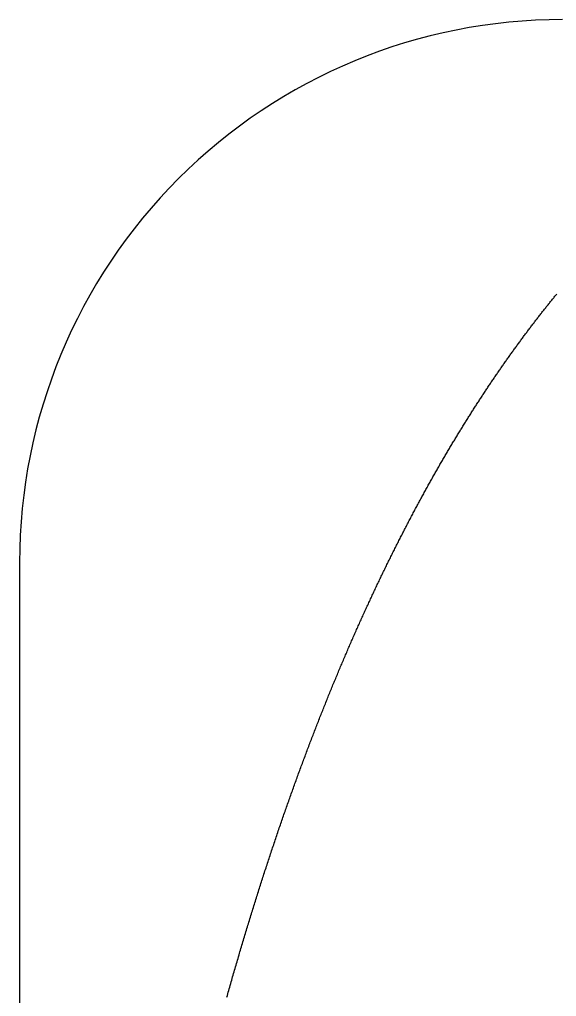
# Model space of a CAD drawing. Extents: x -14 to 315, y -179 to 16.
# Drawn here: x -14.25 to -2.38, y -5.61 to 16 of the extents above; entities that cross this region are included whole.
import ezdxf

# ---------------------------------------------------------------- set-up
doc = ezdxf.new("R2010")
doc.units = 0
doc.layers.add('BLACK', color=7, linetype='CONTINUOUS')

msp = doc.modelspace()

# ---------------------------------------------------------------- linework, layer by layer
at = {"layer": 'BLACK', "linetype": 'CONTINUOUS'}
for p, q in [((-2.554974, 9.711144), (-2.541374, 9.7281)), ((-2.541374, 9.7281), (-2.527777, 9.745019)), ((-2.527777, 9.745019), (-2.514171, 9.761919)), ((-2.514171, 9.761919), (-2.500568, 9.778783)), ((-2.500568, 9.778783), (-2.486955, 9.795627)), ((-2.486955, 9.795627), (-2.473345, 9.812435)), ((-2.473345, 9.812435), (-2.459725, 9.829224)), ((-2.459725, 9.829224), (-2.446109, 9.845977)), ((-2.446109, 9.845977), (-2.432482, 9.86271)), ((-2.432482, 9.86271), (-2.418859, 9.879408)), ((-2.418859, 9.879408), (-2.405226, 9.896086)), ((-2.405226, 9.896086), (-2.391597, 9.912729)), ((-2.391597, 9.912729), (-2.377957, 9.929351)), ((-2.717874, 9.505545), (-2.704314, 9.522837)), ((-2.704314, 9.522837), (-2.690757, 9.540092)), ((-2.690757, 9.540092), (-2.67719, 9.557328)), ((-2.67719, 9.557328), (-2.663627, 9.574527)), ((-2.663627, 9.574527), (-2.650054, 9.591706)), ((-2.650054, 9.591706), (-2.636484, 9.608849)), ((-2.636484, 9.608849), (-2.622904, 9.625973)), ((-2.622904, 9.625973), (-2.609327, 9.643059)), ((-2.609327, 9.643059), (-2.59574, 9.660127)), ((-2.59574, 9.660127), (-2.582157, 9.677158)), ((-2.582157, 9.677158), (-2.568564, 9.694169)), ((-2.568564, 9.694169), (-2.554974, 9.711144)), ((-2.893802, 9.278234), (-2.880293, 9.295886)), ((-2.880293, 9.295886), (-2.866773, 9.313518)), ((-2.866773, 9.313518), (-2.853256, 9.331113)), ((-2.853256, 9.331113), (-2.83973, 9.348688)), ((-2.83973, 9.348688), (-2.826207, 9.366226)), ((-2.826207, 9.366226), (-2.812674, 9.383745)), ((-2.812674, 9.383745), (-2.799144, 9.401226)), ((-2.799144, 9.401226), (-2.785604, 9.418688)), ((-2.785604, 9.418688), (-2.772067, 9.436112)), ((-2.772067, 9.436112), (-2.75852, 9.453517)), ((-2.75852, 9.453517), (-2.744977, 9.470885)), ((-2.744977, 9.470885), (-2.731424, 9.488234)), ((-2.731424, 9.488234), (-2.717874, 9.505545)), ((-3.055695, 9.064123), (-3.042226, 9.082119)), ((-3.042226, 9.082119), (-3.028747, 9.100095)), ((-3.028747, 9.100095), (-3.015271, 9.118034)), ((-3.015271, 9.118034), (-3.001785, 9.135953)), ((-3.001785, 9.135953), (-2.988303, 9.153834)), ((-2.988303, 9.153834), (-2.97481, 9.171695)), ((-2.97481, 9.171695), (-2.961321, 9.189519)), ((-2.961321, 9.189519), (-2.947821, 9.207322)), ((-2.947821, 9.207322), (-2.934325, 9.225089)), ((-2.934325, 9.225089), (-2.920818, 9.242835)), ((-2.920818, 9.242835), (-2.907315, 9.260544)), ((-2.907315, 9.260544), (-2.893802, 9.278234)), ((-3.217098, 8.845853), (-3.20367, 8.864197)), ((-3.20367, 8.864197), (-3.190232, 8.882522)), ((-3.190232, 8.882522), (-3.176797, 8.900808)), ((-3.176797, 8.900808), (-3.163352, 8.919074)), ((-3.163352, 8.919074), (-3.14991, 8.937302)), ((-3.14991, 8.937302), (-3.136458, 8.95551)), ((-3.136458, 8.95551), (-3.12301, 8.97368)), ((-3.12301, 8.97368), (-3.109551, 8.99183)), ((-3.109551, 8.99183), (-3.096096, 9.009942)), ((-3.096096, 9.009942), (-3.08263, 9.028034)), ((-3.08263, 9.028034), (-3.069168, 9.046088)), ((-3.069168, 9.046088), (-3.055695, 9.064123)), ((-3.364619, 8.642073), (-3.351222, 8.66075)), ((-3.351222, 8.66075), (-3.337829, 8.679387)), ((-3.337829, 8.679387), (-3.324425, 8.698005)), ((-3.324425, 8.698005), (-3.311025, 8.716584)), ((-3.311025, 8.716584), (-3.297614, 8.735143)), ((-3.297614, 8.735143), (-3.284207, 8.753663)), ((-3.284207, 8.753663), (-3.270789, 8.772163)), ((-3.270789, 8.772163), (-3.257375, 8.790625)), ((-3.257375, 8.790625), (-3.243951, 8.809067)), ((-3.243951, 8.809067), (-3.23053, 8.827469)), ((-3.23053, 8.827469), (-3.217098, 8.845853)), ((-3.525068, 8.415697), (-3.511713, 8.434731)), ((-3.511713, 8.434731), (-3.498361, 8.453724)), ((-3.498361, 8.453724), (-3.484999, 8.472697)), ((-3.484999, 8.472697), (-3.471641, 8.491631)), ((-3.471641, 8.491631), (-3.458272, 8.510545)), ((-3.458272, 8.510545), (-3.444907, 8.52942)), ((-3.444907, 8.52942), (-3.431531, 8.548274)), ((-3.431531, 8.548274), (-3.418158, 8.567089)), ((-3.418158, 8.567089), (-3.404775, 8.585884)), ((-3.404775, 8.585884), (-3.391396, 8.60464)), ((-3.391396, 8.60464), (-3.378006, 8.623376)), ((-3.378006, 8.623376), (-3.364619, 8.642073)), ((-3.671697, 8.204416), (-3.658388, 8.223769)), ((-3.658388, 8.223769), (-3.645068, 8.243102)), ((-3.645068, 8.243102), (-3.631752, 8.262395)), ((-3.631752, 8.262395), (-3.618426, 8.281668)), ((-3.618426, 8.281668), (-3.605102, 8.300901)), ((-3.605102, 8.300901), (-3.591769, 8.320113)), ((-3.591769, 8.320113), (-3.578438, 8.339286)), ((-3.578438, 8.339286), (-3.565097, 8.358439)), ((-3.565097, 8.358439), (-3.55176, 8.377552)), ((-3.55176, 8.377552), (-3.538412, 8.396644)), ((-3.538412, 8.396644), (-3.525068, 8.415697)), ((-3.817903, 7.989473), (-3.804626, 8.00917)), ((-3.804626, 8.00917), (-3.791353, 8.028826)), ((-3.791353, 8.028826), (-3.778069, 8.048462)), ((-3.778069, 8.048462), (-3.764788, 8.068057)), ((-3.764788, 8.068057), (-3.751497, 8.087632)), ((-3.751497, 8.087632), (-3.73821, 8.107167)), ((-3.73821, 8.107167), (-3.724912, 8.126681)), ((-3.724912, 8.126681), (-3.711617, 8.146155)), ((-3.711617, 8.146155), (-3.698311, 8.165609)), ((-3.698311, 8.165609), (-3.68501, 8.185022)), ((-3.68501, 8.185022), (-3.671697, 8.204416)), ((-3.963665, 7.770851), (-3.950435, 7.790875)), ((-3.950435, 7.790875), (-3.937195, 7.810878)), ((-3.937195, 7.810878), (-3.923958, 7.83084)), ((-3.923958, 7.83084), (-3.91071, 7.850781)), ((-3.91071, 7.850781), (-3.897466, 7.870682)), ((-3.897466, 7.870682), (-3.884211, 7.890562)), ((-3.884211, 7.890562), (-3.870959, 7.910401)), ((-3.870959, 7.910401), (-3.857697, 7.93022)), ((-3.857697, 7.93022), (-3.844438, 7.949998)), ((-3.844438, 7.949998), (-3.831169, 7.969756)), ((-3.831169, 7.969756), (-3.817903, 7.989473)), ((-4.108992, 7.548491), (-4.095796, 7.568866)), ((-4.095796, 7.568866), (-4.082603, 7.589198)), ((-4.082603, 7.589198), (-4.069399, 7.609511)), ((-4.069399, 7.609511), (-4.056199, 7.629781)), ((-4.056199, 7.629781), (-4.042987, 7.650032)), ((-4.042987, 7.650032), (-4.02978, 7.67024)), ((-4.02978, 7.67024), (-4.016561, 7.690429)), ((-4.016561, 7.690429), (-4.003346, 7.710575)), ((-4.003346, 7.710575), (-3.99012, 7.730702)), ((-3.99012, 7.730702), (-3.976898, 7.750787)), ((-3.976898, 7.750787), (-3.963665, 7.770851)), ((-4.240716, 7.343083), (-4.227557, 7.36377)), ((-4.227557, 7.36377), (-4.214401, 7.384415)), ((-4.214401, 7.384415), (-4.201234, 7.405039)), ((-4.201234, 7.405039), (-4.188071, 7.425621)), ((-4.188071, 7.425621), (-4.174897, 7.446183)), ((-4.174897, 7.446183), (-4.161726, 7.466703)), ((-4.161726, 7.466703), (-4.148545, 7.487202)), ((-4.148545, 7.487202), (-4.135367, 7.507659)), ((-4.135367, 7.507659), (-4.122178, 7.528096)), ((-4.122178, 7.528096), (-4.108992, 7.548491)), ((-4.385175, 7.113508), (-4.372065, 7.134531)), ((-4.372065, 7.134531), (-4.358943, 7.155535)), ((-4.358943, 7.155535), (-4.345825, 7.176494)), ((-4.345825, 7.176494), (-4.332696, 7.197434)), ((-4.332696, 7.197434), (-4.31957, 7.218331)), ((-4.31957, 7.218331), (-4.306434, 7.239207)), ((-4.306434, 7.239207), (-4.293301, 7.260041)), ((-4.293301, 7.260041), (-4.280157, 7.280854)), ((-4.280157, 7.280854), (-4.267016, 7.301625)), ((-4.267016, 7.301625), (-4.253864, 7.322375)), ((-4.253864, 7.322375), (-4.240716, 7.343083)), ((-4.516105, 6.901466), (-4.503033, 6.922808)), ((-4.503033, 6.922808), (-4.48995, 6.94413)), ((-4.48995, 6.94413), (-4.47687, 6.965408)), ((-4.47687, 6.965408), (-4.463779, 6.986666)), ((-4.463779, 6.986666), (-4.450692, 7.00788)), ((-4.450692, 7.00788), (-4.437593, 7.029074)), ((-4.437593, 7.029074), (-4.424498, 7.050224)), ((-4.424498, 7.050224), (-4.411392, 7.071355)), ((-4.411392, 7.071355), (-4.398289, 7.092441)), ((-4.398289, 7.092441), (-4.385175, 7.113508)), ((-4.646649, 6.686219), (-4.633616, 6.707882)), ((-4.633616, 6.707882), (-4.620572, 6.729526)), ((-4.620572, 6.729526), (-4.607531, 6.751125)), ((-4.607531, 6.751125), (-4.594478, 6.772704)), ((-4.594478, 6.772704), (-4.58143, 6.794239)), ((-4.58143, 6.794239), (-4.56837, 6.815753)), ((-4.56837, 6.815753), (-4.555313, 6.837224)), ((-4.555313, 6.837224), (-4.542245, 6.858674)), ((-4.542245, 6.858674), (-4.529181, 6.88008)), ((-4.529181, 6.88008), (-4.516105, 6.901466)), ((-4.776802, 6.467736), (-4.763808, 6.489725)), ((-4.763808, 6.489725), (-4.750803, 6.511693)), ((-4.750803, 6.511693), (-4.737801, 6.533616)), ((-4.737801, 6.533616), (-4.724788, 6.555519)), ((-4.724788, 6.555519), (-4.711779, 6.577378)), ((-4.711779, 6.577378), (-4.698758, 6.599216)), ((-4.698758, 6.599216), (-4.68574, 6.621009)), ((-4.68574, 6.621009), (-4.672711, 6.642782)), ((-4.672711, 6.642782), (-4.659686, 6.66451)), ((-4.659686, 6.66451), (-4.646649, 6.686219)), ((-4.906557, 6.245988), (-4.893603, 6.268305)), ((-4.893603, 6.268305), (-4.880638, 6.290601)), ((-4.880638, 6.290601), (-4.867676, 6.312851)), ((-4.867676, 6.312851), (-4.854703, 6.335081)), ((-4.854703, 6.335081), (-4.841733, 6.357266)), ((-4.841733, 6.357266), (-4.828752, 6.379431)), ((-4.828752, 6.379431), (-4.815774, 6.40155)), ((-4.815774, 6.40155), (-4.802785, 6.423649)), ((-4.802785, 6.423649), (-4.789799, 6.445703)), ((-4.789799, 6.445703), (-4.776802, 6.467736)), ((-5.022996, 6.043592), (-5.010071, 6.066219)), ((-5.010071, 6.066219), (-4.99715, 6.0888)), ((-4.99715, 6.0888), (-4.984217, 6.11136)), ((-4.984217, 6.11136), (-4.971288, 6.133874)), ((-4.971288, 6.133874), (-4.958347, 6.156368)), ((-4.958347, 6.156368), (-4.945409, 6.178817)), ((-4.945409, 6.178817), (-4.93246, 6.201244)), ((-4.93246, 6.201244), (-4.919514, 6.223627)), ((-4.919514, 6.223627), (-4.906557, 6.245988)), ((-5.15198, 5.815556), (-5.139096, 5.838517)), ((-5.139096, 5.838517), (-5.126216, 5.861431)), ((-5.126216, 5.861431), (-5.113324, 5.884324)), ((-5.113324, 5.884324), (-5.100436, 5.907171)), ((-5.100436, 5.907171), (-5.087536, 5.929998)), ((-5.087536, 5.929998), (-5.074639, 5.952778)), ((-5.074639, 5.952778), (-5.061731, 5.975538)), ((-5.061731, 5.975538), (-5.048826, 5.998252)), ((-5.048826, 5.998252), (-5.035909, 6.020945)), ((-5.035909, 6.020945), (-5.022996, 6.043592)), ((-5.267707, 5.607464), (-5.254868, 5.630714)), ((-5.254868, 5.630714), (-5.242018, 5.653944)), ((-5.242018, 5.653944), (-5.229171, 5.677127)), ((-5.229171, 5.677127), (-5.216313, 5.700289)), ((-5.216313, 5.700289), (-5.203458, 5.723404)), ((-5.203458, 5.723404), (-5.190591, 5.746499)), ((-5.190591, 5.746499), (-5.177727, 5.769547)), ((-5.177727, 5.769547), (-5.164852, 5.792575)), ((-5.164852, 5.792575), (-5.15198, 5.815556)), ((-5.3831, 5.396618), (-5.370292, 5.420188)), ((-5.370292, 5.420188), (-5.357488, 5.443709)), ((-5.357488, 5.443709), (-5.344672, 5.46721)), ((-5.344672, 5.46721), (-5.331858, 5.490664)), ((-5.331858, 5.490664), (-5.319034, 5.514097)), ((-5.319034, 5.514097), (-5.306212, 5.537483)), ((-5.306212, 5.537483), (-5.293379, 5.560848)), ((-5.293379, 5.560848), (-5.280549, 5.584166)), ((-5.280549, 5.584166), (-5.267707, 5.607464)), ((-5.49814, 5.183025), (-5.485378, 5.206889)), ((-5.485378, 5.206889), (-5.472605, 5.230732)), ((-5.472605, 5.230732), (-5.459835, 5.254527)), ((-5.459835, 5.254527), (-5.447053, 5.278301)), ((-5.447053, 5.278301), (-5.434274, 5.302027)), ((-5.434274, 5.302027), (-5.421483, 5.325733)), ((-5.421483, 5.325733), (-5.408695, 5.349391)), ((-5.408695, 5.349391), (-5.395896, 5.373029)), ((-5.395896, 5.373029), (-5.3831, 5.396618)), ((-5.612836, 4.966634), (-5.600106, 4.990822)), ((-5.600106, 4.990822), (-5.58738, 5.014961)), ((-5.58738, 5.014961), (-5.574641, 5.03908)), ((-5.574641, 5.03908), (-5.561905, 5.06315)), ((-5.561905, 5.06315), (-5.549158, 5.087199)), ((-5.549158, 5.087199), (-5.536414, 5.111201)), ((-5.536414, 5.111201), (-5.523658, 5.135181)), ((-5.523658, 5.135181), (-5.510905, 5.159113)), ((-5.510905, 5.159113), (-5.49814, 5.183025)), ((-5.727168, 4.747449), (-5.714486, 4.771936)), ((-5.714486, 4.771936), (-5.701791, 4.796402)), ((-5.701791, 4.796402), (-5.6891, 4.820819)), ((-5.6891, 4.820819), (-5.676397, 4.845215)), ((-5.676397, 4.845215), (-5.663696, 4.869563)), ((-5.663696, 4.869563), (-5.650984, 4.89389)), ((-5.650984, 4.89389), (-5.638275, 4.918168)), ((-5.638275, 4.918168), (-5.625554, 4.942425)), ((-5.625554, 4.942425), (-5.612836, 4.966634)), ((-5.841146, 4.52542), (-5.828497, 4.550236)), ((-5.828497, 4.550236), (-5.81585, 4.575004)), ((-5.81585, 4.575004), (-5.803192, 4.59975)), ((-5.803192, 4.59975), (-5.790536, 4.624447)), ((-5.790536, 4.624447), (-5.777869, 4.649123)), ((-5.777869, 4.649123), (-5.765204, 4.67375)), ((-5.765204, 4.67375), (-5.752528, 4.698356)), ((-5.752528, 4.698356), (-5.739854, 4.722913)), ((-5.739854, 4.722913), (-5.727168, 4.747449)), ((-5.95475, 4.300552), (-5.942149, 4.325672)), ((-5.942149, 4.325672), (-5.929536, 4.350772)), ((-5.929536, 4.350772), (-5.916926, 4.375821)), ((-5.916926, 4.375821), (-5.904304, 4.40085)), ((-5.904304, 4.40085), (-5.891684, 4.425829)), ((-5.891684, 4.425829), (-5.879053, 4.450787)), ((-5.879053, 4.450787), (-5.866424, 4.475695)), ((-5.866424, 4.475695), (-5.853784, 4.500582)), ((-5.853784, 4.500582), (-5.841146, 4.52542)), ((-6.055421, 4.09825), (-6.042857, 4.123655)), ((-6.042857, 4.123655), (-6.030281, 4.149039)), ((-6.030281, 4.149039), (-6.017708, 4.174373)), ((-6.017708, 4.174373), (-6.005123, 4.199686)), ((-6.005123, 4.199686), (-5.99254, 4.224948)), ((-5.99254, 4.224948), (-5.979945, 4.25019)), ((-5.979945, 4.25019), (-5.967354, 4.275381)), ((-5.967354, 4.275381), (-5.95475, 4.300552)), ((-14.25, 4), (-14.25, -85.5)), ((-6.168323, 3.867915), (-6.155794, 3.893658)), ((-6.155794, 3.893658), (-6.143267, 3.91935)), ((-6.143267, 3.91935), (-6.130729, 3.945022)), ((-6.130729, 3.945022), (-6.118193, 3.970642)), ((-6.118193, 3.970642), (-6.105645, 3.996241)), ((-6.105645, 3.996241), (-6.0931, 4.021789)), ((-6.0931, 4.021789), (-6.080542, 4.047317)), ((-6.080542, 4.047317), (-6.067988, 4.072794)), ((-6.067988, 4.072794), (-6.055421, 4.09825)), ((-6.268355, 3.66073), (-6.255864, 3.686763)), ((-6.255864, 3.686763), (-6.243375, 3.712743)), ((-6.243375, 3.712743), (-6.230875, 3.738704)), ((-6.230875, 3.738704), (-6.218377, 3.764612)), ((-6.218377, 3.764612), (-6.205867, 3.7905)), ((-6.205867, 3.7905), (-6.193359, 3.816336)), ((-6.193359, 3.816336), (-6.18084, 3.842151)), ((-6.18084, 3.842151), (-6.168323, 3.867915)), ((-6.368079, 3.451222), (-6.355627, 3.477546)), ((-6.355627, 3.477546), (-6.343177, 3.503817)), ((-6.343177, 3.503817), (-6.330715, 3.530068)), ((-6.330715, 3.530068), (-6.318256, 3.556267)), ((-6.318256, 3.556267), (-6.305784, 3.582445)), ((-6.305784, 3.582445), (-6.293315, 3.608571)), ((-6.293315, 3.608571), (-6.280833, 3.634677)), ((-6.280833, 3.634677), (-6.268355, 3.66073)), ((-6.467492, 3.239374), (-6.455078, 3.265991)), ((-6.455078, 3.265991), (-6.442668, 3.292556)), ((-6.442668, 3.292556), (-6.430245, 3.3191)), ((-6.430245, 3.3191), (-6.417825, 3.345591)), ((-6.417825, 3.345591), (-6.405392, 3.372062)), ((-6.405392, 3.372062), (-6.392962, 3.39848)), ((-6.392962, 3.39848), (-6.380519, 3.424877)), ((-6.380519, 3.424877), (-6.368079, 3.451222)), ((-6.578949, 2.998236), (-6.566588, 3.02517)), ((-6.566588, 3.02517), (-6.554214, 3.052083)), ((-6.554214, 3.052083), (-6.541844, 3.078943)), ((-6.541844, 3.078943), (-6.52946, 3.105782)), ((-6.52946, 3.105782), (-6.517079, 3.132568)), ((-6.517079, 3.132568), (-6.504686, 3.159332)), ((-6.504686, 3.159332), (-6.492295, 3.186044)), ((-6.492295, 3.186044), (-6.479892, 3.212736)), ((-6.479892, 3.212736), (-6.467492, 3.239374)), ((-6.665363, 2.808594), (-6.65303, 2.835805)), ((-6.65303, 2.835805), (-6.6407, 2.862962)), ((-6.6407, 2.862962), (-6.628357, 2.890098)), ((-6.628357, 2.890098), (-6.616016, 2.91718)), ((-6.616016, 2.91718), (-6.603663, 2.944241)), ((-6.603663, 2.944241), (-6.591312, 2.971249)), ((-6.591312, 2.971249), (-6.578949, 2.998236)), ((-6.763814, 2.58963), (-6.751522, 2.61714)), ((-6.751522, 2.61714), (-6.739232, 2.644596)), ((-6.739232, 2.644596), (-6.72693, 2.672031)), ((-6.72693, 2.672031), (-6.71463, 2.699412)), ((-6.71463, 2.699412), (-6.702317, 2.726772)), ((-6.702317, 2.726772), (-6.690007, 2.754078)), ((-6.690007, 2.754078), (-6.677684, 2.781363)), ((-6.677684, 2.781363), (-6.665363, 2.808594)), ((-6.861934, 2.368261), (-6.849684, 2.396073)), ((-6.849684, 2.396073), (-6.837436, 2.42383)), ((-6.837436, 2.42383), (-6.825174, 2.451566)), ((-6.825174, 2.451566), (-6.812916, 2.479247)), ((-6.812916, 2.479247), (-6.800644, 2.506908)), ((-6.800644, 2.506908), (-6.788375, 2.534514)), ((-6.788375, 2.534514), (-6.776093, 2.562099)), ((-6.776093, 2.562099), (-6.763814, 2.58963)), ((-6.959721, 2.14447), (-6.947512, 2.172586)), ((-6.947512, 2.172586), (-6.935306, 2.200646)), ((-6.935306, 2.200646), (-6.923087, 2.228685)), ((-6.923087, 2.228685), (-6.91087, 2.256669)), ((-6.91087, 2.256669), (-6.89864, 2.284633)), ((-6.89864, 2.284633), (-6.886413, 2.312541)), ((-6.886413, 2.312541), (-6.874172, 2.340428)), ((-6.874172, 2.340428), (-6.861934, 2.368261)), ((-7.057167, 1.918242), (-7.045001, 1.946663)), ((-7.045001, 1.946663), (-7.032838, 1.975028)), ((-7.032838, 1.975028), (-7.020661, 2.003373)), ((-7.020661, 2.003373), (-7.008487, 2.031662)), ((-7.008487, 2.031662), (-6.996299, 2.05993)), ((-6.996299, 2.05993), (-6.984114, 2.088142)), ((-6.984114, 2.088142), (-6.971916, 2.116334)), ((-6.971916, 2.116334), (-6.959721, 2.14447)), ((-7.142147, 1.718288), (-7.130027, 1.74696)), ((-7.130027, 1.74696), (-7.117893, 1.775612)), ((-7.117893, 1.775612), (-7.105762, 1.804208)), ((-7.105762, 1.804208), (-7.093618, 1.832783)), ((-7.093618, 1.832783), (-7.081475, 1.861302)), ((-7.081475, 1.861302), (-7.06932, 1.8898)), ((-7.06932, 1.8898), (-7.057167, 1.918242)), ((-7.238944, 1.487444), (-7.226868, 1.516426)), ((-7.226868, 1.516426), (-7.214778, 1.545387)), ((-7.214778, 1.545387), (-7.20269, 1.574292)), ((-7.20269, 1.574292), (-7.19059, 1.603175)), ((-7.19059, 1.603175), (-7.178491, 1.632003)), ((-7.178491, 1.632003), (-7.166379, 1.660809)), ((-7.166379, 1.660809), (-7.15427, 1.689559)), ((-7.15427, 1.689559), (-7.142147, 1.718288)), ((-7.323356, 1.283408), (-7.311311, 1.312681)), ((-7.311311, 1.312681), (-7.299267, 1.341896)), ((-7.299267, 1.341896), (-7.287211, 1.371091)), ((-7.287211, 1.371091), (-7.275156, 1.400228)), ((-7.275156, 1.400228), (-7.263089, 1.429345)), ((-7.263089, 1.429345), (-7.251023, 1.458405)), ((-7.251023, 1.458405), (-7.238944, 1.487444)), ((-7.407486, 1.077477), (-7.395487, 1.107005)), ((-7.395487, 1.107005), (-7.383476, 1.136513)), ((-7.383476, 1.136513), (-7.371466, 1.165963)), ((-7.371466, 1.165963), (-7.359443, 1.195392)), ((-7.359443, 1.195392), (-7.347422, 1.224764)), ((-7.347422, 1.224764), (-7.335388, 1.254115)), ((-7.335388, 1.254115), (-7.323356, 1.283408)), ((-7.503299, 0.839759), (-7.491346, 0.869602)), ((-7.491346, 0.869602), (-7.47938, 0.899425)), ((-7.47938, 0.899425), (-7.467415, 0.929189)), ((-7.467415, 0.929189), (-7.455438, 0.958933)), ((-7.455438, 0.958933), (-7.443462, 0.988619)), ((-7.443462, 0.988619), (-7.431473, 1.018284)), ((-7.431473, 1.018284), (-7.419486, 1.047891)), ((-7.419486, 1.047891), (-7.407486, 1.077477)), ((-7.586837, 0.62967), (-7.574917, 0.65981)), ((-7.574917, 0.65981), (-7.562999, 0.689891)), ((-7.562999, 0.689891), (-7.551067, 0.719952)), ((-7.551067, 0.719952), (-7.539138, 0.749953)), ((-7.539138, 0.749953), (-7.527195, 0.779934)), ((-7.527195, 0.779934), (-7.515253, 0.809857)), ((-7.515253, 0.809857), (-7.503299, 0.839759)), ((-7.670083, 0.417653), (-7.658211, 0.448052)), ((-7.658211, 0.448052), (-7.646327, 0.478431)), ((-7.646327, 0.478431), (-7.634443, 0.508751)), ((-7.634443, 0.508751), (-7.622547, 0.53905)), ((-7.622547, 0.53905), (-7.610652, 0.56929)), ((-7.610652, 0.56929), (-7.598744, 0.59951)), ((-7.598744, 0.59951), (-7.586837, 0.62967)), ((-7.753047, 0.203656), (-7.74121, 0.234356)), ((-7.74121, 0.234356), (-7.729374, 0.264996)), ((-7.729374, 0.264996), (-7.717525, 0.295615)), ((-7.717525, 0.295615), (-7.705677, 0.326175)), ((-7.705677, 0.326175), (-7.693816, 0.356714)), ((-7.693816, 0.356714), (-7.681956, 0.387194)), ((-7.681956, 0.387194), (-7.670083, 0.417653)), ((-7.835712, -0.012292), (-7.823924, 0.01867)), ((-7.823924, 0.01867), (-7.812123, 0.049612)), ((-7.812123, 0.049612), (-7.800323, 0.080493)), ((-7.800323, 0.080493), (-7.788509, 0.111354)), ((-7.788509, 0.111354), (-7.776697, 0.142155)), ((-7.776697, 0.142155), (-7.764871, 0.172935)), ((-7.764871, 0.172935), (-7.753047, 0.203656)), ((-7.918088, -0.230242), (-7.906335, -0.198976)), ((-7.906335, -0.198976), (-7.894584, -0.16777)), ((-7.894584, -0.16777), (-7.882819, -0.136586)), ((-7.882819, -0.136586), (-7.871055, -0.105461)), ((-7.871055, -0.105461), (-7.859277, -0.074358)), ((-7.859277, -0.074358), (-7.847502, -0.043315)), ((-7.847502, -0.043315), (-7.835712, -0.012292)), ((-8.000157, -0.450164), (-7.988455, -0.418632)), ((-7.988455, -0.418632), (-7.976739, -0.387122)), ((-7.976739, -0.387122), (-7.965024, -0.355672)), ((-7.965024, -0.355672), (-7.953295, -0.324244)), ((-7.953295, -0.324244), (-7.941568, -0.292875)), ((-7.941568, -0.292875), (-7.929828, -0.261528)), ((-7.929828, -0.261528), (-7.918088, -0.230242)), ((-8.08193, -0.67211), (-8.070264, -0.640271)), ((-8.070264, -0.640271), (-8.058599, -0.608494)), ((-8.058599, -0.608494), (-8.04692, -0.576738)), ((-8.04692, -0.576738), (-8.035242, -0.545043)), ((-8.035242, -0.545043), (-8.023551, -0.513369)), ((-8.023551, -0.513369), (-8.011861, -0.481756)), ((-8.011861, -0.481756), (-8.000157, -0.450164)), ((-8.163388, -0.89605), (-8.151773, -0.863944)), ((-8.151773, -0.863944), (-8.140145, -0.831858)), ((-8.140145, -0.831858), (-8.128518, -0.799834)), ((-8.128518, -0.799834), (-8.116876, -0.767831)), ((-8.116876, -0.767831), (-8.105236, -0.73589)), ((-8.105236, -0.73589), (-8.093583, -0.703969)), ((-8.093583, -0.703969), (-8.08193, -0.67211)), ((-8.232965, -1.08962), (-8.221389, -1.057265)), ((-8.221389, -1.057265), (-8.209798, -1.024931)), ((-8.209798, -1.024931), (-8.198209, -0.992659)), ((-8.198209, -0.992659), (-8.186606, -0.960408)), ((-8.186606, -0.960408), (-8.175004, -0.928219)), ((-8.175004, -0.928219), (-8.163388, -0.89605)), ((-8.313849, -1.317352), (-8.302311, -1.284685)), ((-8.302311, -1.284685), (-8.290773, -1.252081)), ((-8.290773, -1.252081), (-8.279221, -1.219497)), ((-8.279221, -1.219497), (-8.267671, -1.186976)), ((-8.267671, -1.186976), (-8.256106, -1.154475)), ((-8.256106, -1.154475), (-8.244542, -1.122037)), ((-8.244542, -1.122037), (-8.232965, -1.08962)), ((-8.382922, -1.514171), (-8.371423, -1.481252)), ((-8.371423, -1.481252), (-8.359924, -1.448397)), ((-8.359924, -1.448397), (-8.348411, -1.415562)), ((-8.348411, -1.415562), (-8.3369, -1.382791)), ((-8.3369, -1.382791), (-8.325374, -1.35004)), ((-8.325374, -1.35004), (-8.313849, -1.317352)), ((-8.463205, -1.74569), (-8.451759, -1.712499)), ((-8.451759, -1.712499), (-8.440299, -1.679328)), ((-8.440299, -1.679328), (-8.42884, -1.646221)), ((-8.42884, -1.646221), (-8.417366, -1.613135)), ((-8.417366, -1.613135), (-8.405894, -1.580112)), ((-8.405894, -1.580112), (-8.394408, -1.54711)), ((-8.394408, -1.54711), (-8.382922, -1.514171)), ((-8.531762, -1.945789), (-8.520356, -1.912344)), ((-8.520356, -1.912344), (-8.508936, -1.87892)), ((-8.508936, -1.87892), (-8.497517, -1.84556)), ((-8.497517, -1.84556), (-8.486084, -1.812221)), ((-8.486084, -1.812221), (-8.474651, -1.778945)), ((-8.474651, -1.778945), (-8.463205, -1.74569)), ((-8.611443, -2.181177), (-8.600077, -2.147413)), ((-8.600077, -2.147413), (-8.588712, -2.113714)), ((-8.588712, -2.113714), (-8.577332, -2.080035)), ((-8.577332, -2.080035), (-8.565954, -2.046421)), ((-8.565954, -2.046421), (-8.554561, -2.012827)), ((-8.554561, -2.012827), (-8.543168, -1.979298)), ((-8.543168, -1.979298), (-8.531762, -1.945789)), ((-8.679473, -2.384588), (-8.668148, -2.350569)), ((-8.668148, -2.350569), (-8.656823, -2.316614)), ((-8.656823, -2.316614), (-8.645485, -2.282679)), ((-8.645485, -2.282679), (-8.634147, -2.24881)), ((-8.634147, -2.24881), (-8.622795, -2.214961)), ((-8.622795, -2.214961), (-8.611443, -2.181177)), ((-8.758524, -2.623838), (-8.747255, -2.58954)), ((-8.747255, -2.58954), (-8.735971, -2.555263)), ((-8.735971, -2.555263), (-8.724688, -2.521051)), ((-8.724688, -2.521051), (-8.713391, -2.48686)), ((-8.713391, -2.48686), (-8.702094, -2.452734)), ((-8.702094, -2.452734), (-8.690783, -2.418629)), ((-8.690783, -2.418629), (-8.679473, -2.384588)), ((-8.826013, -2.830594), (-8.814786, -2.796038)), ((-8.814786, -2.796038), (-8.803545, -2.761503)), ((-8.803545, -2.761503), (-8.792304, -2.727033)), ((-8.792304, -2.727033), (-8.781048, -2.692584)), ((-8.781048, -2.692584), (-8.769793, -2.658201)), ((-8.769793, -2.658201), (-8.758524, -2.623838)), ((-8.89325, -3.038905), (-8.882065, -3.00409)), ((-8.882065, -3.00409), (-8.870866, -2.969295)), ((-8.870866, -2.969295), (-8.859667, -2.934566)), ((-8.859667, -2.934566), (-8.848454, -2.899858)), ((-8.848454, -2.899858), (-8.837241, -2.865216)), ((-8.837241, -2.865216), (-8.826013, -2.830594)), ((-8.96023, -3.248778), (-8.949088, -3.213702)), ((-8.949088, -3.213702), (-8.937932, -3.178646)), ((-8.937932, -3.178646), (-8.926776, -3.143658)), ((-8.926776, -3.143658), (-8.915605, -3.108689)), ((-8.915605, -3.108689), (-8.904435, -3.073787)), ((-8.904435, -3.073787), (-8.89325, -3.038905)), ((-9.026951, -3.460218), (-9.015853, -3.424881)), ((-9.015853, -3.424881), (-9.00474, -3.389564)), ((-9.00474, -3.389564), (-8.993627, -3.354313)), ((-8.993627, -3.354313), (-8.982499, -3.319084)), ((-8.982499, -3.319084), (-8.971372, -3.283921)), ((-8.971372, -3.283921), (-8.96023, -3.248778)), ((-9.093411, -3.673234), (-9.082357, -3.637633)), ((-9.082357, -3.637633), (-9.071287, -3.602053)), ((-9.071287, -3.602053), (-9.060218, -3.566541)), ((-9.060218, -3.566541), (-9.049134, -3.531048)), ((-9.049134, -3.531048), (-9.03805, -3.495623)), ((-9.03805, -3.495623), (-9.026951, -3.460218)), ((-9.170618, -3.923763), (-9.159607, -3.887831)), ((-9.159607, -3.887831), (-9.148597, -3.851966)), ((-9.148597, -3.851966), (-9.137572, -3.816122)), ((-9.137572, -3.816122), (-9.126546, -3.780346)), ((-9.126546, -3.780346), (-9.115506, -3.74459)), ((-9.115506, -3.74459), (-9.104466, -3.708902)), ((-9.104466, -3.708902), (-9.093411, -3.673234)), ((-9.236502, -4.140213), (-9.225536, -4.104016)), ((-9.225536, -4.104016), (-9.21457, -4.067886)), ((-9.21457, -4.067886), (-9.20359, -4.031777)), ((-9.20359, -4.031777), (-9.192609, -3.995736)), ((-9.192609, -3.995736), (-9.181613, -3.959716)), ((-9.181613, -3.959716), (-9.170618, -3.923763)), ((-9.291195, -4.321795), (-9.280274, -4.2854)), ((-9.280274, -4.2854), (-9.269339, -4.249025)), ((-9.269339, -4.249025), (-9.258403, -4.212718)), ((-9.258403, -4.212718), (-9.247453, -4.176431)), ((-9.247453, -4.176431), (-9.236502, -4.140213)), ((-9.356581, -4.541177), (-9.345706, -4.504514)), ((-9.345706, -4.504514), (-9.334816, -4.467871)), ((-9.334816, -4.467871), (-9.323926, -4.431298)), ((-9.323926, -4.431298), (-9.313021, -4.394744)), ((-9.313021, -4.394744), (-9.302115, -4.35826)), ((-9.302115, -4.35826), (-9.291195, -4.321795)), ((-9.421692, -4.762166), (-9.410863, -4.725235)), ((-9.410863, -4.725235), (-9.40002, -4.688324)), ((-9.40002, -4.688324), (-9.389175, -4.651482)), ((-9.389175, -4.651482), (-9.378316, -4.614661)), ((-9.378316, -4.614661), (-9.367456, -4.577909)), ((-9.367456, -4.577909), (-9.356581, -4.541177)), ((-9.486525, -4.98477), (-9.475743, -4.947569)), ((-9.475743, -4.947569), (-9.464945, -4.910389)), ((-9.464945, -4.910389), (-9.454147, -4.873278)), ((-9.454147, -4.873278), (-9.443334, -4.836187)), ((-9.443334, -4.836187), (-9.432521, -4.799167)), ((-9.432521, -4.799167), (-9.421692, -4.762166)), ((-9.551076, -5.208995), (-9.540341, -5.171524)), ((-9.540341, -5.171524), (-9.529591, -5.134072)), ((-9.529591, -5.134072), (-9.51884, -5.096692)), ((-9.51884, -5.096692), (-9.508074, -5.059331)), ((-9.508074, -5.059331), (-9.497307, -5.02204)), ((-9.497307, -5.02204), (-9.486525, -4.98477)), ((-9.615344, -5.434847), (-9.604656, -5.397104)), ((-9.604656, -5.397104), (-9.593953, -5.359382)), ((-9.593953, -5.359382), (-9.583249, -5.32173)), ((-9.583249, -5.32173), (-9.572531, -5.284098)), ((-9.572531, -5.284098), (-9.561811, -5.246536)), ((-9.561811, -5.246536), (-9.551076, -5.208995)), ((-9.668684, -5.624318), (-9.658029, -5.586323)), ((-9.658029, -5.586323), (-9.647374, -5.548398)), ((-9.647374, -5.548398), (-9.636703, -5.510494)), ((-9.636703, -5.510494), (-9.626031, -5.472661)), ((-9.626031, -5.472661), (-9.615344, -5.434847))]:
    msp.add_line(p, q, dxfattribs=at)
at = {"layer": 'BLACK'}
msp.add_arc((-2.250002, 4.000002), 11.999998, -270.0000096, -179.9999905, dxfattribs=at)

doc.saveas('drawing.dxf')
